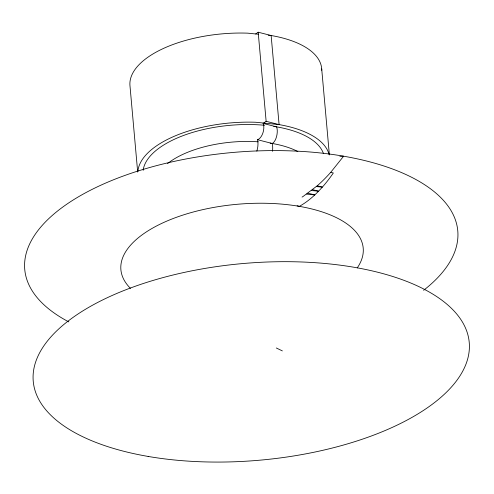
<?xml version="1.0" encoding="UTF-8"?>
<svg xmlns="http://www.w3.org/2000/svg" width="494" height="494" viewBox="0 0 494 494"><rect width="100%" height="100%" fill="white"/><g stroke="black" fill="none" stroke-linecap="round" stroke-linejoin="round"><path stroke-width="0.74" d="M302.056 197.094A166.898 91.705 -75.7 0 0 303.236 196.359L317.222 185.812A166.929 91.723 -75.7 0 0 330.727 172.32L343.62 156.203A217.372 98.01 -5.1 0 1 423.605 290.299M255.688 33.963L258.183 32.209L271.138 35.512A96.237 43.392 -5.1 0 1 321.755 70.321M257.528 139.753A9.849 5.415 -75.7 0 0 262.882 133.022A9.849 5.415 -75.7 0 0 263.117 123.426L266.136 121.302L279.091 124.605A96.237 43.392 -5.1 0 1 329.09 154.505M339.872 156.314L343.46 156.16A217.372 98.01 -5.1 0 0 76.323 198.069A217.372 98.01 -5.1 0 0 68.839 321.915M316.246 186.565L322.366 187.121A169.683 76.86 -80.2 0 0 333.333 172.986L330.727 172.32M311.448 190.505L318.599 191.197L322.366 187.121L317.222 185.812M258.634 34.259L247.71 33.16A96.237 43.392 -5.1 0 0 129.934 85.277L137.684 172.066M268.199 35.216L271.138 35.512L279.091 124.605L255.664 122.253A96.237 43.392 -5.1 0 0 137.894 171.529M306.613 194.093L314.789 194.932L318.599 191.197L312.603 189.665M263.129 123.414L276.64 126.853A9.886 4.477 -80.2 0 1 276.578 136.523A9.886 4.477 -80.2 0 1 272.256 143.451A14.153 6.41 -80.2 0 1 272.509 151.325M272.256 143.482L257.528 139.728A14.141 7.768 -75.7 0 1 256.849 151.108M307.935 193.185L314.789 194.932A169.738 76.885 -80.2 0 1 299.327 206.356L297.129 205.794M276.307 347.98L282.364 350.907M321.705 68.913L329.381 154.937M258.183 32.209L266.136 121.302M130.478 288.373A121.635 54.84 -5.1 0 1 236.892 204.312A121.635 54.84 -5.1 0 1 357.248 267.896M143.167 170.337A91.032 41.045 -5.1 0 1 264.673 125.285M273.744 126.39A91.032 41.045 -5.1 0 1 323.447 153.517M167.54 163.6A79.515 35.852 -5.1 0 1 258.269 141.821M270.144 143.137A79.515 35.852 -5.1 0 1 297.845 151.559M148.169 456.444A218.861 98.683 -5.1 0 0 469.3 343.274A218.861 98.683 -5.1 0 0 136.239 285.915A218.861 98.683 -5.1 0 0 148.169 456.444"/></g></svg>
